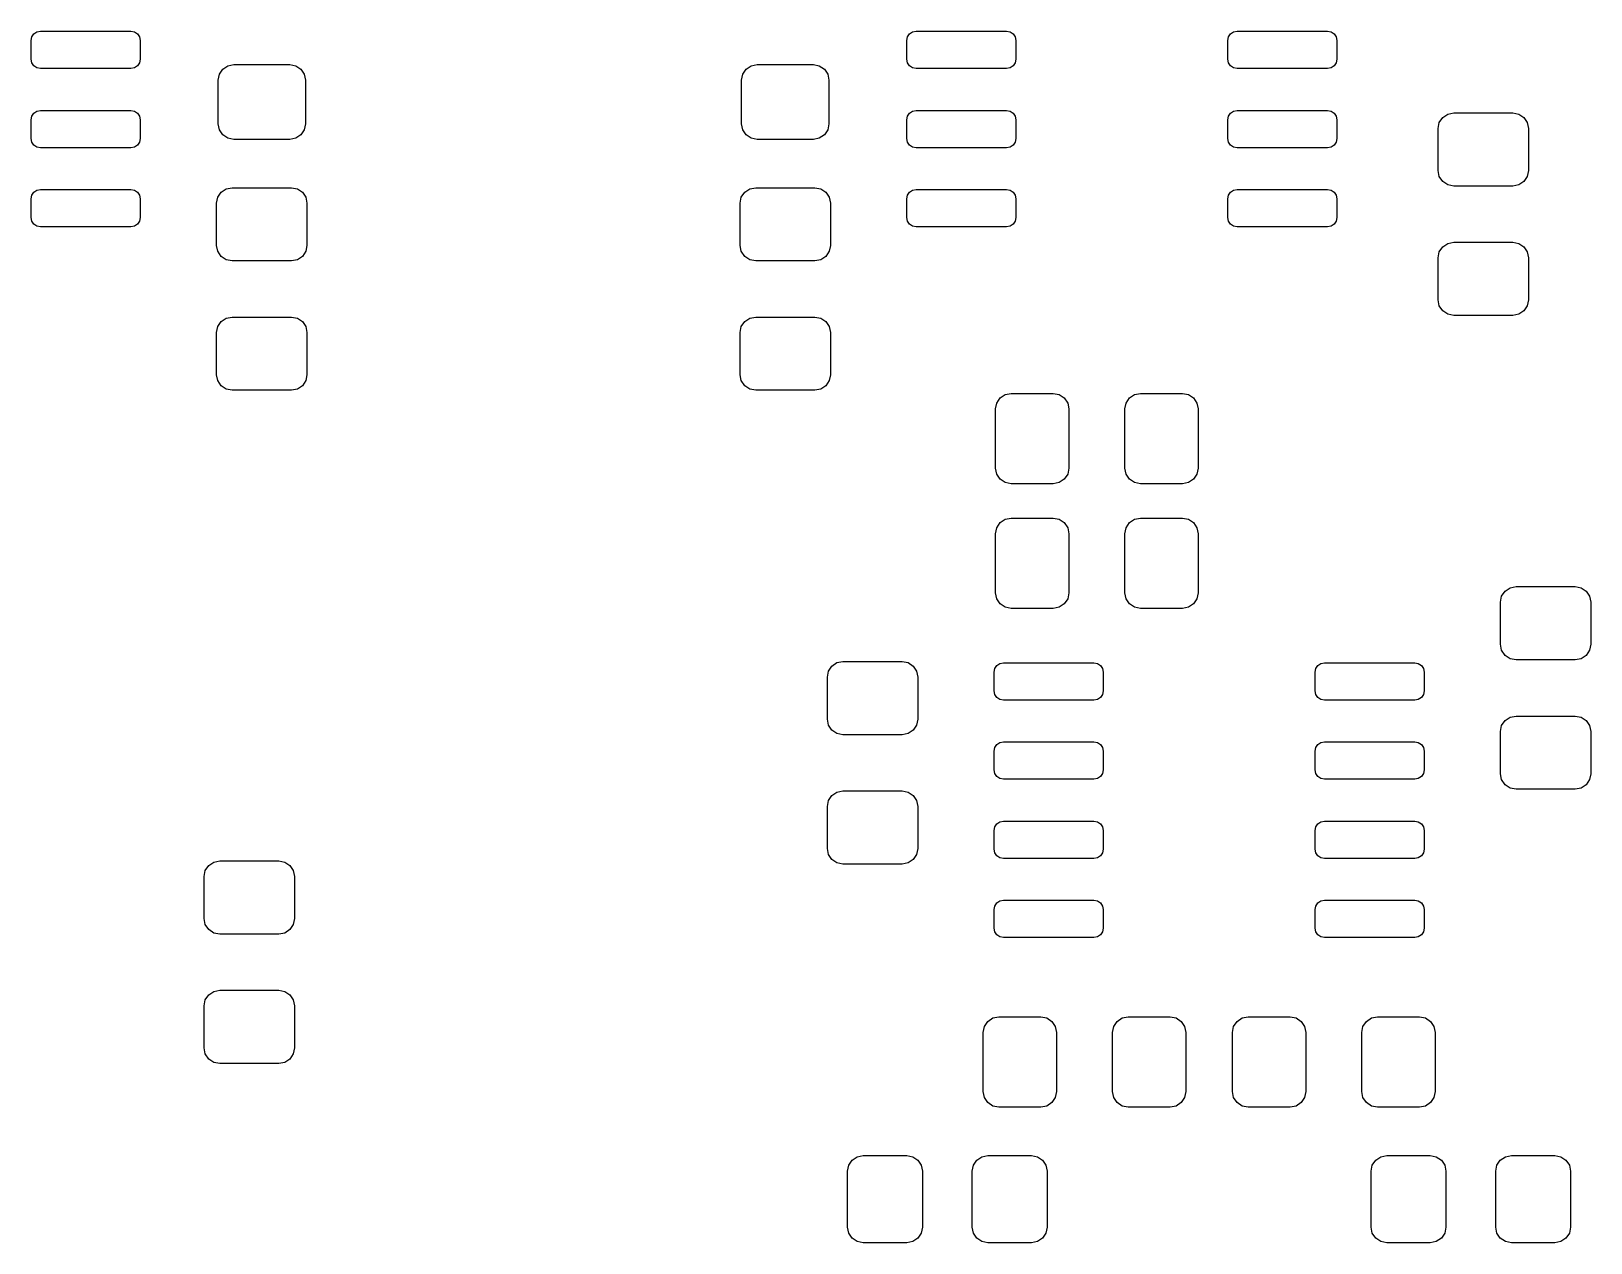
# Model space of a CAD drawing. Extents: x 124.4 to 176.5, y -117.9 to -78.3.
# Drawn here: x 151.5 to 176.53, y -117.9 to -98.46 of the extents above; entities that cross this region are included whole.
import ezdxf

# ---------------------------------------------------------------- set-up
doc = ezdxf.new("R2010")
doc.units = 0
doc.layers.add('BLACK', color=7, linetype='CONTINUOUS')

msp = doc.modelspace()

# ---------------------------------------------------------------- linework, layer by layer
at = {"layer": 'BLACK', "linetype": 'CONTINUOUS'}
for p, q in [((151.5, -98.615), (151.511418, -98.557597)), ((151.511418, -98.557597), (151.543934, -98.508934)), ((151.543934, -98.508934), (151.592597, -98.476418)), ((151.592597, -98.476418), (151.65, -98.465)), ((151.65, -98.465), (153.1, -98.465)), ((153.1, -98.465), (153.157403, -98.476418)), ((153.157403, -98.476418), (153.206066, -98.508934)), ((153.206066, -98.508934), (153.238582, -98.557597)), ((153.238582, -98.557597), (153.25, -98.615)), ((165.55, -98.615), (165.561418, -98.557597)), ((165.561418, -98.557597), (165.593934, -98.508934)), ((165.593934, -98.508934), (165.642597, -98.476418)), ((165.642597, -98.476418), (165.7, -98.465)), ((165.7, -98.465), (167.15, -98.465)), ((167.15, -98.465), (167.207403, -98.476418)), ((167.207403, -98.476418), (167.256066, -98.508934)), ((167.256066, -98.508934), (167.288582, -98.557597)), ((167.288582, -98.557597), (167.3, -98.615)), ((170.7, -98.615), (170.711418, -98.557597)), ((170.711418, -98.557597), (170.743934, -98.508934)), ((170.743934, -98.508934), (170.792597, -98.476418)), ((170.792597, -98.476418), (170.85, -98.465)), ((170.85, -98.465), (172.3, -98.465)), ((172.3, -98.465), (172.357403, -98.476418)), ((172.357403, -98.476418), (172.406066, -98.508934)), ((172.406066, -98.508934), (172.438582, -98.557597)), ((172.438582, -98.557597), (172.45, -98.615)), ((151.5, -98.915), (151.5, -98.615)), ((153.25, -98.615), (153.25, -98.915)), ((165.55, -98.915), (165.55, -98.615)), ((167.3, -98.615), (167.3, -98.915)), ((170.7, -98.915), (170.7, -98.615)), ((172.45, -98.615), (172.45, -98.915)), ((151.511418, -98.972403), (151.5, -98.915)), ((151.543934, -99.021066), (151.511418, -98.972403)), ((151.592597, -99.053582), (151.543934, -99.021066)), ((151.65, -99.065), (151.592597, -99.053582)), ((153.1, -99.065), (151.65, -99.065)), ((153.157403, -99.053582), (153.1, -99.065)), ((153.206066, -99.021066), (153.157403, -99.053582)), ((153.238582, -98.972403), (153.206066, -99.021066)), ((153.25, -98.915), (153.238582, -98.972403)), ((154.51903, -99.154329), (154.573223, -99.073223)), ((154.573223, -99.073223), (154.654329, -99.01903)), ((154.654329, -99.01903), (154.75, -99)), ((154.75, -99), (155.65, -99)), ((155.65, -99), (155.745671, -99.01903)), ((155.745671, -99.01903), (155.826777, -99.073223)), ((155.826777, -99.073223), (155.88097, -99.154329)), ((162.91903, -99.154329), (162.973223, -99.073223)), ((162.973223, -99.073223), (163.054329, -99.01903)), ((163.054329, -99.01903), (163.15, -99)), ((163.15, -99), (164.05, -99)), ((164.05, -99), (164.145671, -99.01903)), ((164.145671, -99.01903), (164.226777, -99.073223)), ((164.226777, -99.073223), (164.28097, -99.154329)), ((165.561418, -98.972403), (165.55, -98.915)), ((165.593934, -99.021066), (165.561418, -98.972403)), ((165.642597, -99.053582), (165.593934, -99.021066)), ((165.7, -99.065), (165.642597, -99.053582)), ((167.15, -99.065), (165.7, -99.065)), ((167.207403, -99.053582), (167.15, -99.065)), ((167.256066, -99.021066), (167.207403, -99.053582)), ((167.288582, -98.972403), (167.256066, -99.021066)), ((167.3, -98.915), (167.288582, -98.972403)), ((170.711418, -98.972403), (170.7, -98.915)), ((170.743934, -99.021066), (170.711418, -98.972403)), ((170.792597, -99.053582), (170.743934, -99.021066)), ((170.85, -99.065), (170.792597, -99.053582)), ((172.3, -99.065), (170.85, -99.065)), ((172.357403, -99.053582), (172.3, -99.065)), ((172.406066, -99.021066), (172.357403, -99.053582)), ((172.438582, -98.972403), (172.406066, -99.021066)), ((172.45, -98.915), (172.438582, -98.972403)), ((154.5, -99.25), (154.51903, -99.154329)), ((154.5, -99.95), (154.5, -99.25)), ((155.88097, -99.154329), (155.9, -99.25)), ((155.9, -99.25), (155.9, -99.95)), ((162.9, -99.25), (162.91903, -99.154329)), ((162.9, -99.95), (162.9, -99.25)), ((164.28097, -99.154329), (164.3, -99.25)), ((164.3, -99.25), (164.3, -99.95)), ((151.5, -99.885), (151.511418, -99.827597)), ((151.511418, -99.827597), (151.543934, -99.778934)), ((151.543934, -99.778934), (151.592597, -99.746418)), ((151.592597, -99.746418), (151.65, -99.735)), ((151.65, -99.735), (153.1, -99.735)), ((153.1, -99.735), (153.157403, -99.746418)), ((153.157403, -99.746418), (153.206066, -99.778934)), ((153.206066, -99.778934), (153.238582, -99.827597)), ((153.238582, -99.827597), (153.25, -99.885)), ((165.55, -99.885), (165.561418, -99.827597)), ((165.561418, -99.827597), (165.593934, -99.778934)), ((165.593934, -99.778934), (165.642597, -99.746418)), ((165.642597, -99.746418), (165.7, -99.735)), ((165.7, -99.735), (167.15, -99.735)), ((167.15, -99.735), (167.207403, -99.746418)), ((167.207403, -99.746418), (167.256066, -99.778934)), ((167.256066, -99.778934), (167.288582, -99.827597)), ((167.288582, -99.827597), (167.3, -99.885)), ((170.7, -99.885), (170.711418, -99.827597)), ((170.711418, -99.827597), (170.743934, -99.778934)), ((170.743934, -99.778934), (170.792597, -99.746418)), ((170.792597, -99.746418), (170.85, -99.735)), ((170.85, -99.735), (172.3, -99.735)), ((172.3, -99.735), (172.357403, -99.746418)), ((172.357403, -99.746418), (172.406066, -99.778934)), ((172.406066, -99.778934), (172.438582, -99.827597)), ((172.438582, -99.827597), (172.45, -99.885)), ((174.09403, -99.929329), (174.148223, -99.848223)), ((174.148223, -99.848223), (174.229329, -99.79403)), ((174.229329, -99.79403), (174.325, -99.775)), ((174.325, -99.775), (175.275, -99.775)), ((175.275, -99.775), (175.370671, -99.79403)), ((175.370671, -99.79403), (175.451777, -99.848223)), ((175.451777, -99.848223), (175.50597, -99.929329)), ((151.5, -100.185), (151.5, -99.885)), ((153.25, -99.885), (153.25, -100.185)), ((154.51903, -100.045671), (154.5, -99.95)), ((154.573223, -100.126777), (154.51903, -100.045671)), ((155.88097, -100.045671), (155.826777, -100.126777)), ((155.9, -99.95), (155.88097, -100.045671)), ((162.91903, -100.045671), (162.9, -99.95)), ((162.973223, -100.126777), (162.91903, -100.045671)), ((164.28097, -100.045671), (164.226777, -100.126777)), ((164.3, -99.95), (164.28097, -100.045671)), ((165.55, -100.185), (165.55, -99.885)), ((167.3, -99.885), (167.3, -100.185)), ((170.7, -100.185), (170.7, -99.885)), ((172.45, -99.885), (172.45, -100.185)), ((174.075, -100.025), (174.09403, -99.929329)), ((174.075, -100.7), (174.075, -100.025)), ((175.50597, -99.929329), (175.525, -100.025)), ((175.525, -100.025), (175.525, -100.7)), ((151.511418, -100.242403), (151.5, -100.185)), ((151.543934, -100.291066), (151.511418, -100.242403)), ((151.592597, -100.323582), (151.543934, -100.291066)), ((151.65, -100.335), (151.592597, -100.323582)), ((153.1, -100.335), (151.65, -100.335)), ((153.157403, -100.323582), (153.1, -100.335)), ((153.206066, -100.291066), (153.157403, -100.323582)), ((153.238582, -100.242403), (153.206066, -100.291066)), ((153.25, -100.185), (153.238582, -100.242403)), ((154.654329, -100.18097), (154.573223, -100.126777)), ((154.75, -100.2), (154.654329, -100.18097)), ((155.65, -100.2), (154.75, -100.2)), ((155.745671, -100.18097), (155.65, -100.2)), ((155.826777, -100.126777), (155.745671, -100.18097)), ((163.054329, -100.18097), (162.973223, -100.126777)), ((163.15, -100.2), (163.054329, -100.18097)), ((164.05, -100.2), (163.15, -100.2)), ((164.145671, -100.18097), (164.05, -100.2)), ((164.226777, -100.126777), (164.145671, -100.18097)), ((165.561418, -100.242403), (165.55, -100.185)), ((165.593934, -100.291066), (165.561418, -100.242403)), ((165.642597, -100.323582), (165.593934, -100.291066)), ((165.7, -100.335), (165.642597, -100.323582)), ((167.15, -100.335), (165.7, -100.335)), ((167.207403, -100.323582), (167.15, -100.335)), ((167.256066, -100.291066), (167.207403, -100.323582)), ((167.288582, -100.242403), (167.256066, -100.291066)), ((167.3, -100.185), (167.288582, -100.242403)), ((170.711418, -100.242403), (170.7, -100.185)), ((170.743934, -100.291066), (170.711418, -100.242403)), ((170.792597, -100.323582), (170.743934, -100.291066)), ((170.85, -100.335), (170.792597, -100.323582)), ((172.3, -100.335), (170.85, -100.335)), ((172.357403, -100.323582), (172.3, -100.335)), ((172.406066, -100.291066), (172.357403, -100.323582)), ((172.438582, -100.242403), (172.406066, -100.291066)), ((172.45, -100.185), (172.438582, -100.242403)), ((174.09403, -100.795671), (174.075, -100.7)), ((174.148223, -100.876777), (174.09403, -100.795671)), ((175.50597, -100.795671), (175.451777, -100.876777)), ((175.525, -100.7), (175.50597, -100.795671)), ((151.5, -101.155), (151.511418, -101.097597)), ((151.511418, -101.097597), (151.543934, -101.048934)), ((151.543934, -101.048934), (151.592597, -101.016418)), ((151.592597, -101.016418), (151.65, -101.005)), ((151.65, -101.005), (153.1, -101.005)), ((153.1, -101.005), (153.157403, -101.016418)), ((153.157403, -101.016418), (153.206066, -101.048934)), ((153.206066, -101.048934), (153.238582, -101.097597)), ((153.238582, -101.097597), (153.25, -101.155)), ((154.49403, -101.129329), (154.548223, -101.048223)), ((154.548223, -101.048223), (154.629329, -100.99403)), ((154.629329, -100.99403), (154.725, -100.975)), ((154.725, -100.975), (155.675, -100.975)), ((155.675, -100.975), (155.770671, -100.99403)), ((155.770671, -100.99403), (155.851777, -101.048223)), ((155.851777, -101.048223), (155.90597, -101.129329)), ((162.89403, -101.129329), (162.948223, -101.048223)), ((162.948223, -101.048223), (163.029329, -100.99403)), ((163.029329, -100.99403), (163.125, -100.975)), ((163.125, -100.975), (164.075, -100.975)), ((164.075, -100.975), (164.170671, -100.99403)), ((164.170671, -100.99403), (164.251777, -101.048223)), ((164.251777, -101.048223), (164.30597, -101.129329)), ((165.55, -101.155), (165.561418, -101.097597)), ((165.561418, -101.097597), (165.593934, -101.048934)), ((165.593934, -101.048934), (165.642597, -101.016418)), ((165.642597, -101.016418), (165.7, -101.005)), ((165.7, -101.005), (167.15, -101.005)), ((167.15, -101.005), (167.207403, -101.016418)), ((167.207403, -101.016418), (167.256066, -101.048934)), ((167.256066, -101.048934), (167.288582, -101.097597)), ((167.288582, -101.097597), (167.3, -101.155)), ((170.7, -101.155), (170.711418, -101.097597)), ((170.711418, -101.097597), (170.743934, -101.048934)), ((170.743934, -101.048934), (170.792597, -101.016418)), ((170.792597, -101.016418), (170.85, -101.005)), ((170.85, -101.005), (172.3, -101.005)), ((172.3, -101.005), (172.357403, -101.016418)), ((172.357403, -101.016418), (172.406066, -101.048934)), ((172.406066, -101.048934), (172.438582, -101.097597)), ((172.438582, -101.097597), (172.45, -101.155)), ((174.229329, -100.93097), (174.148223, -100.876777)), ((174.325, -100.95), (174.229329, -100.93097)), ((175.275, -100.95), (174.325, -100.95)), ((175.370671, -100.93097), (175.275, -100.95)), ((175.451777, -100.876777), (175.370671, -100.93097)), ((151.5, -101.455), (151.5, -101.155)), ((153.25, -101.155), (153.25, -101.455)), ((154.475, -101.225), (154.49403, -101.129329)), ((154.475, -101.9), (154.475, -101.225)), ((155.90597, -101.129329), (155.925, -101.225)), ((155.925, -101.225), (155.925, -101.9)), ((162.875, -101.225), (162.89403, -101.129329)), ((162.875, -101.9), (162.875, -101.225)), ((164.30597, -101.129329), (164.325, -101.225)), ((164.325, -101.225), (164.325, -101.9)), ((165.55, -101.455), (165.55, -101.155)), ((167.3, -101.155), (167.3, -101.455)), ((170.7, -101.455), (170.7, -101.155)), ((172.45, -101.155), (172.45, -101.455)), ((151.511418, -101.512403), (151.5, -101.455)), ((151.543934, -101.561066), (151.511418, -101.512403)), ((151.592597, -101.593582), (151.543934, -101.561066)), ((151.65, -101.605), (151.592597, -101.593582)), ((153.157403, -101.593582), (153.1, -101.605)), ((153.206066, -101.561066), (153.157403, -101.593582)), ((153.238582, -101.512403), (153.206066, -101.561066)), ((153.25, -101.455), (153.238582, -101.512403)), ((165.561418, -101.512403), (165.55, -101.455)), ((165.593934, -101.561066), (165.561418, -101.512403)), ((165.642597, -101.593582), (165.593934, -101.561066)), ((165.7, -101.605), (165.642597, -101.593582)), ((167.207403, -101.593582), (167.15, -101.605)), ((167.256066, -101.561066), (167.207403, -101.593582)), ((167.288582, -101.512403), (167.256066, -101.561066)), ((167.3, -101.455), (167.288582, -101.512403)), ((170.711418, -101.512403), (170.7, -101.455)), ((170.743934, -101.561066), (170.711418, -101.512403)), ((170.792597, -101.593582), (170.743934, -101.561066)), ((170.85, -101.605), (170.792597, -101.593582)), ((172.357403, -101.593582), (172.3, -101.605)), ((172.406066, -101.561066), (172.357403, -101.593582)), ((172.438582, -101.512403), (172.406066, -101.561066)), ((172.45, -101.455), (172.438582, -101.512403)), ((153.1, -101.605), (151.65, -101.605)), ((167.15, -101.605), (165.7, -101.605)), ((172.3, -101.605), (170.85, -101.605)), ((174.229329, -101.86903), (174.325, -101.85)), ((174.325, -101.85), (175.275, -101.85)), ((175.275, -101.85), (175.370671, -101.86903)), ((154.49403, -101.995671), (154.475, -101.9)), ((154.548223, -102.076777), (154.49403, -101.995671)), ((154.629329, -102.13097), (154.548223, -102.076777)), ((155.851777, -102.076777), (155.770671, -102.13097)), ((155.90597, -101.995671), (155.851777, -102.076777)), ((155.925, -101.9), (155.90597, -101.995671)), ((162.89403, -101.995671), (162.875, -101.9)), ((162.948223, -102.076777), (162.89403, -101.995671)), ((163.029329, -102.13097), (162.948223, -102.076777)), ((164.251777, -102.076777), (164.170671, -102.13097)), ((164.30597, -101.995671), (164.251777, -102.076777)), ((164.325, -101.9), (164.30597, -101.995671)), ((174.075, -102.1), (174.09403, -102.004329)), ((174.075, -102.775), (174.075, -102.1)), ((174.09403, -102.004329), (174.148223, -101.923223)), ((174.148223, -101.923223), (174.229329, -101.86903)), ((175.370671, -101.86903), (175.451777, -101.923223)), ((175.451777, -101.923223), (175.50597, -102.004329)), ((175.50597, -102.004329), (175.525, -102.1)), ((175.525, -102.1), (175.525, -102.775)), ((154.725, -102.15), (154.629329, -102.13097)), ((155.675, -102.15), (154.725, -102.15)), ((155.770671, -102.13097), (155.675, -102.15)), ((163.125, -102.15), (163.029329, -102.13097)), ((164.075, -102.15), (163.125, -102.15)), ((164.170671, -102.13097), (164.075, -102.15)), ((174.09403, -102.870671), (174.075, -102.775)), ((175.525, -102.775), (175.50597, -102.870671)), ((154.548223, -103.123223), (154.629329, -103.06903)), ((154.629329, -103.06903), (154.725, -103.05)), ((154.725, -103.05), (155.675, -103.05)), ((155.675, -103.05), (155.770671, -103.06903)), ((155.770671, -103.06903), (155.851777, -103.123223)), ((162.948223, -103.123223), (163.029329, -103.06903)), ((163.029329, -103.06903), (163.125, -103.05)), ((163.125, -103.05), (164.075, -103.05)), ((164.075, -103.05), (164.170671, -103.06903)), ((164.170671, -103.06903), (164.251777, -103.123223)), ((174.148223, -102.951777), (174.09403, -102.870671)), ((174.229329, -103.00597), (174.148223, -102.951777)), ((174.325, -103.025), (174.229329, -103.00597)), ((175.275, -103.025), (174.325, -103.025)), ((175.370671, -103.00597), (175.275, -103.025)), ((175.451777, -102.951777), (175.370671, -103.00597)), ((175.50597, -102.870671), (175.451777, -102.951777)), ((154.475, -103.3), (154.49403, -103.204329)), ((154.475, -103.975), (154.475, -103.3)), ((154.49403, -103.204329), (154.548223, -103.123223)), ((155.851777, -103.123223), (155.90597, -103.204329)), ((155.90597, -103.204329), (155.925, -103.3)), ((155.925, -103.3), (155.925, -103.975)), ((162.875, -103.3), (162.89403, -103.204329)), ((162.875, -103.975), (162.875, -103.3)), ((162.89403, -103.204329), (162.948223, -103.123223)), ((164.251777, -103.123223), (164.30597, -103.204329)), ((164.30597, -103.204329), (164.325, -103.3)), ((164.325, -103.3), (164.325, -103.975)), ((154.49403, -104.070671), (154.475, -103.975)), ((154.548223, -104.151777), (154.49403, -104.070671)), ((155.90597, -104.070671), (155.851777, -104.151777)), ((155.925, -103.975), (155.90597, -104.070671)), ((162.89403, -104.070671), (162.875, -103.975)), ((162.948223, -104.151777), (162.89403, -104.070671)), ((164.30597, -104.070671), (164.251777, -104.151777)), ((164.325, -103.975), (164.30597, -104.070671)), ((154.629329, -104.20597), (154.548223, -104.151777)), ((154.725, -104.225), (154.629329, -104.20597)), ((155.675, -104.225), (154.725, -104.225)), ((155.770671, -104.20597), (155.675, -104.225)), ((155.851777, -104.151777), (155.770671, -104.20597)), ((163.029329, -104.20597), (162.948223, -104.151777)), ((163.125, -104.225), (163.029329, -104.20597)), ((164.075, -104.225), (163.125, -104.225)), ((164.170671, -104.20597), (164.075, -104.225)), ((164.251777, -104.151777), (164.170671, -104.20597)), ((166.99403, -104.429329), (167.048223, -104.348223)), ((167.048223, -104.348223), (167.129329, -104.29403)), ((167.129329, -104.29403), (167.225, -104.275)), ((167.225, -104.275), (167.9, -104.275)), ((167.9, -104.275), (167.995671, -104.29403)), ((167.995671, -104.29403), (168.076777, -104.348223)), ((168.076777, -104.348223), (168.13097, -104.429329)), ((169.06903, -104.429329), (169.123223, -104.348223)), ((169.123223, -104.348223), (169.204329, -104.29403)), ((169.204329, -104.29403), (169.3, -104.275)), ((169.3, -104.275), (169.975, -104.275)), ((169.975, -104.275), (170.070671, -104.29403)), ((170.070671, -104.29403), (170.151777, -104.348223)), ((170.151777, -104.348223), (170.20597, -104.429329)), ((166.975, -104.525), (166.99403, -104.429329)), ((166.975, -105.475), (166.975, -104.525)), ((168.13097, -104.429329), (168.15, -104.525)), ((168.15, -104.525), (168.15, -105.475)), ((169.05, -104.525), (169.06903, -104.429329)), ((169.05, -105.475), (169.05, -104.525)), ((170.20597, -104.429329), (170.225, -104.525)), ((170.225, -104.525), (170.225, -105.475)), ((166.99403, -105.570671), (166.975, -105.475)), ((167.048223, -105.651777), (166.99403, -105.570671)), ((168.13097, -105.570671), (168.076777, -105.651777)), ((168.15, -105.475), (168.13097, -105.570671)), ((169.06903, -105.570671), (169.05, -105.475)), ((169.123223, -105.651777), (169.06903, -105.570671)), ((170.20597, -105.570671), (170.151777, -105.651777)), ((170.225, -105.475), (170.20597, -105.570671)), ((167.129329, -105.70597), (167.048223, -105.651777)), ((167.225, -105.725), (167.129329, -105.70597)), ((167.9, -105.725), (167.225, -105.725)), ((167.995671, -105.70597), (167.9, -105.725)), ((168.076777, -105.651777), (167.995671, -105.70597)), ((169.204329, -105.70597), (169.123223, -105.651777)), ((169.3, -105.725), (169.204329, -105.70597)), ((169.975, -105.725), (169.3, -105.725)), ((170.070671, -105.70597), (169.975, -105.725)), ((170.151777, -105.651777), (170.070671, -105.70597)), ((166.99403, -106.429329), (167.048223, -106.348223)), ((167.048223, -106.348223), (167.129329, -106.29403)), ((167.129329, -106.29403), (167.225, -106.275)), ((167.225, -106.275), (167.9, -106.275)), ((167.9, -106.275), (167.995671, -106.29403)), ((167.995671, -106.29403), (168.076777, -106.348223)), ((168.076777, -106.348223), (168.13097, -106.429329)), ((169.06903, -106.429329), (169.123223, -106.348223)), ((169.123223, -106.348223), (169.204329, -106.29403)), ((169.204329, -106.29403), (169.3, -106.275)), ((169.3, -106.275), (169.975, -106.275)), ((169.975, -106.275), (170.070671, -106.29403)), ((170.070671, -106.29403), (170.151777, -106.348223)), ((170.151777, -106.348223), (170.20597, -106.429329)), ((166.975, -106.525), (166.99403, -106.429329)), ((166.975, -107.475), (166.975, -106.525)), ((168.13097, -106.429329), (168.15, -106.525)), ((168.15, -106.525), (168.15, -107.475)), ((169.05, -106.525), (169.06903, -106.429329)), ((169.05, -107.475), (169.05, -106.525)), ((170.20597, -106.429329), (170.225, -106.525)), ((170.225, -106.525), (170.225, -107.475)), ((166.99403, -107.570671), (166.975, -107.475)), ((167.048223, -107.651777), (166.99403, -107.570671)), ((168.13097, -107.570671), (168.076777, -107.651777)), ((168.15, -107.475), (168.13097, -107.570671)), ((169.06903, -107.570671), (169.05, -107.475)), ((169.123223, -107.651777), (169.06903, -107.570671)), ((170.20597, -107.570671), (170.151777, -107.651777)), ((170.225, -107.475), (170.20597, -107.570671)), ((175.075, -107.625), (175.09403, -107.529329)), ((175.09403, -107.529329), (175.148223, -107.448223)), ((175.148223, -107.448223), (175.229329, -107.39403)), ((175.229329, -107.39403), (175.325, -107.375)), ((175.325, -107.375), (176.275, -107.375)), ((176.275, -107.375), (176.370671, -107.39403)), ((176.370671, -107.39403), (176.451777, -107.448223)), ((176.451777, -107.448223), (176.50597, -107.529329)), ((176.50597, -107.529329), (176.525, -107.625)), ((167.129329, -107.70597), (167.048223, -107.651777)), ((167.225, -107.725), (167.129329, -107.70597)), ((167.9, -107.725), (167.225, -107.725)), ((167.995671, -107.70597), (167.9, -107.725)), ((168.076777, -107.651777), (167.995671, -107.70597)), ((169.204329, -107.70597), (169.123223, -107.651777)), ((169.3, -107.725), (169.204329, -107.70597)), ((169.975, -107.725), (169.3, -107.725)), ((170.070671, -107.70597), (169.975, -107.725)), ((170.151777, -107.651777), (170.070671, -107.70597)), ((175.075, -108.3), (175.075, -107.625)), ((176.525, -107.625), (176.525, -108.3)), ((175.09403, -108.395671), (175.075, -108.3)), ((176.525, -108.3), (176.50597, -108.395671)), ((164.348223, -108.648223), (164.429329, -108.59403)), ((164.429329, -108.59403), (164.525, -108.575)), ((164.525, -108.575), (165.475, -108.575)), ((165.475, -108.575), (165.570671, -108.59403)), ((165.570671, -108.59403), (165.651777, -108.648223)), ((166.993934, -108.638934), (167.042597, -108.606418)), ((167.042597, -108.606418), (167.1, -108.595)), ((167.1, -108.595), (168.55, -108.595)), ((168.55, -108.595), (168.607403, -108.606418)), ((168.607403, -108.606418), (168.656066, -108.638934)), ((172.143934, -108.638934), (172.192597, -108.606418)), ((172.192597, -108.606418), (172.25, -108.595)), ((172.25, -108.595), (173.7, -108.595)), ((173.7, -108.595), (173.757403, -108.606418)), ((173.757403, -108.606418), (173.806066, -108.638934)), ((175.148223, -108.476777), (175.09403, -108.395671)), ((175.229329, -108.53097), (175.148223, -108.476777)), ((175.325, -108.55), (175.229329, -108.53097)), ((176.275, -108.55), (175.325, -108.55)), ((176.370671, -108.53097), (176.275, -108.55)), ((176.451777, -108.476777), (176.370671, -108.53097)), ((176.50597, -108.395671), (176.451777, -108.476777)), ((164.275, -108.825), (164.29403, -108.729329)), ((164.275, -109.5), (164.275, -108.825)), ((164.29403, -108.729329), (164.348223, -108.648223)), ((165.651777, -108.648223), (165.70597, -108.729329)), ((165.70597, -108.729329), (165.725, -108.825)), ((165.725, -108.825), (165.725, -109.5)), ((166.95, -108.745), (166.961418, -108.687597)), ((166.95, -109.045), (166.95, -108.745)), ((166.961418, -108.687597), (166.993934, -108.638934)), ((168.656066, -108.638934), (168.688582, -108.687597)), ((168.688582, -108.687597), (168.7, -108.745)), ((168.7, -108.745), (168.7, -109.045)), ((172.1, -108.745), (172.111418, -108.687597)), ((172.1, -109.045), (172.1, -108.745)), ((172.111418, -108.687597), (172.143934, -108.638934)), ((173.806066, -108.638934), (173.838582, -108.687597)), ((173.838582, -108.687597), (173.85, -108.745)), ((173.85, -108.745), (173.85, -109.045)), ((166.961418, -109.102403), (166.95, -109.045)), ((166.993934, -109.151066), (166.961418, -109.102403)), ((168.688582, -109.102403), (168.656066, -109.151066)), ((168.7, -109.045), (168.688582, -109.102403)), ((172.111418, -109.102403), (172.1, -109.045)), ((172.143934, -109.151066), (172.111418, -109.102403)), ((173.838582, -109.102403), (173.806066, -109.151066)), ((173.85, -109.045), (173.838582, -109.102403)), ((167.042597, -109.183582), (166.993934, -109.151066)), ((167.1, -109.195), (167.042597, -109.183582)), ((168.55, -109.195), (167.1, -109.195)), ((168.607403, -109.183582), (168.55, -109.195)), ((168.656066, -109.151066), (168.607403, -109.183582)), ((172.192597, -109.183582), (172.143934, -109.151066)), ((172.25, -109.195), (172.192597, -109.183582)), ((173.7, -109.195), (172.25, -109.195)), ((173.757403, -109.183582), (173.7, -109.195)), ((173.806066, -109.151066), (173.757403, -109.183582)), ((164.29403, -109.595671), (164.275, -109.5)), ((164.348223, -109.676777), (164.29403, -109.595671)), ((165.70597, -109.595671), (165.651777, -109.676777)), ((165.725, -109.5), (165.70597, -109.595671)), ((175.075, -109.7), (175.09403, -109.604329)), ((175.09403, -109.604329), (175.148223, -109.523223)), ((175.148223, -109.523223), (175.229329, -109.46903)), ((175.229329, -109.46903), (175.325, -109.45)), ((175.325, -109.45), (176.275, -109.45)), ((176.275, -109.45), (176.370671, -109.46903)), ((176.370671, -109.46903), (176.451777, -109.523223)), ((176.451777, -109.523223), (176.50597, -109.604329)), ((176.50597, -109.604329), (176.525, -109.7)), ((164.429329, -109.73097), (164.348223, -109.676777)), ((164.525, -109.75), (164.429329, -109.73097)), ((165.475, -109.75), (164.525, -109.75)), ((165.570671, -109.73097), (165.475, -109.75)), ((165.651777, -109.676777), (165.570671, -109.73097)), ((175.075, -110.375), (175.075, -109.7)), ((176.525, -109.7), (176.525, -110.375)), ((166.95, -110.015), (166.961418, -109.957597)), ((166.95, -110.315), (166.95, -110.015)), ((166.961418, -109.957597), (166.993934, -109.908934)), ((166.993934, -109.908934), (167.042597, -109.876418)), ((167.042597, -109.876418), (167.1, -109.865)), ((167.1, -109.865), (168.55, -109.865)), ((168.55, -109.865), (168.607403, -109.876418)), ((168.607403, -109.876418), (168.656066, -109.908934)), ((168.656066, -109.908934), (168.688582, -109.957597)), ((168.688582, -109.957597), (168.7, -110.015)), ((168.7, -110.015), (168.7, -110.315)), ((172.1, -110.015), (172.111418, -109.957597)), ((172.1, -110.315), (172.1, -110.015)), ((172.111418, -109.957597), (172.143934, -109.908934)), ((172.143934, -109.908934), (172.192597, -109.876418)), ((172.192597, -109.876418), (172.25, -109.865)), ((172.25, -109.865), (173.7, -109.865)), ((173.7, -109.865), (173.757403, -109.876418)), ((173.757403, -109.876418), (173.806066, -109.908934)), ((173.806066, -109.908934), (173.838582, -109.957597)), ((173.838582, -109.957597), (173.85, -110.015)), ((173.85, -110.015), (173.85, -110.315)), ((166.961418, -110.372403), (166.95, -110.315)), ((168.7, -110.315), (168.688582, -110.372403)), ((172.111418, -110.372403), (172.1, -110.315)), ((173.85, -110.315), (173.838582, -110.372403)), ((166.993934, -110.421066), (166.961418, -110.372403)), ((167.042597, -110.453582), (166.993934, -110.421066)), ((167.1, -110.465), (167.042597, -110.453582)), ((168.55, -110.465), (167.1, -110.465)), ((168.607403, -110.453582), (168.55, -110.465)), ((168.656066, -110.421066), (168.607403, -110.453582)), ((168.688582, -110.372403), (168.656066, -110.421066)), ((172.143934, -110.421066), (172.111418, -110.372403)), ((172.192597, -110.453582), (172.143934, -110.421066)), ((172.25, -110.465), (172.192597, -110.453582)), ((173.7, -110.465), (172.25, -110.465)), ((173.757403, -110.453582), (173.7, -110.465)), ((173.806066, -110.421066), (173.757403, -110.453582)), ((173.838582, -110.372403), (173.806066, -110.421066)), ((175.09403, -110.470671), (175.075, -110.375)), ((175.148223, -110.551777), (175.09403, -110.470671)), ((175.229329, -110.60597), (175.148223, -110.551777)), ((175.325, -110.625), (175.229329, -110.60597)), ((176.370671, -110.60597), (176.275, -110.625)), ((176.451777, -110.551777), (176.370671, -110.60597)), ((176.50597, -110.470671), (176.451777, -110.551777)), ((176.525, -110.375), (176.50597, -110.470671)), ((164.275, -110.9), (164.29403, -110.804329)), ((164.29403, -110.804329), (164.348223, -110.723223)), ((164.348223, -110.723223), (164.429329, -110.66903)), ((164.429329, -110.66903), (164.525, -110.65)), ((164.525, -110.65), (165.475, -110.65)), ((165.475, -110.65), (165.570671, -110.66903)), ((165.570671, -110.66903), (165.651777, -110.723223)), ((165.651777, -110.723223), (165.70597, -110.804329)), ((165.70597, -110.804329), (165.725, -110.9)), ((176.275, -110.625), (175.325, -110.625)), ((164.275, -111.575), (164.275, -110.9)), ((165.725, -110.9), (165.725, -111.575)), ((166.95, -111.285), (166.961418, -111.227597)), ((166.95, -111.585), (166.95, -111.285)), ((166.961418, -111.227597), (166.993934, -111.178934)), ((166.993934, -111.178934), (167.042597, -111.146418)), ((167.042597, -111.146418), (167.1, -111.135)), ((167.1, -111.135), (168.55, -111.135)), ((168.55, -111.135), (168.607403, -111.146418)), ((168.607403, -111.146418), (168.656066, -111.178934)), ((168.656066, -111.178934), (168.688582, -111.227597)), ((168.688582, -111.227597), (168.7, -111.285)), ((168.7, -111.285), (168.7, -111.585)), ((172.1, -111.285), (172.111418, -111.227597)), ((172.1, -111.585), (172.1, -111.285)), ((172.111418, -111.227597), (172.143934, -111.178934)), ((172.143934, -111.178934), (172.192597, -111.146418)), ((172.192597, -111.146418), (172.25, -111.135)), ((172.25, -111.135), (173.7, -111.135)), ((173.7, -111.135), (173.757403, -111.146418)), ((173.757403, -111.146418), (173.806066, -111.178934)), ((173.806066, -111.178934), (173.838582, -111.227597)), ((173.838582, -111.227597), (173.85, -111.285)), ((173.85, -111.285), (173.85, -111.585)), ((164.29403, -111.670671), (164.275, -111.575)), ((165.725, -111.575), (165.70597, -111.670671)), ((166.961418, -111.642403), (166.95, -111.585)), ((168.7, -111.585), (168.688582, -111.642403)), ((172.111418, -111.642403), (172.1, -111.585)), ((173.85, -111.585), (173.838582, -111.642403)), ((154.29403, -111.929329), (154.348223, -111.848223)), ((154.348223, -111.848223), (154.429329, -111.79403)), ((154.429329, -111.79403), (154.525, -111.775)), ((154.525, -111.775), (155.475, -111.775)), ((155.475, -111.775), (155.570671, -111.79403)), ((155.570671, -111.79403), (155.651777, -111.848223)), ((155.651777, -111.848223), (155.70597, -111.929329)), ((164.348223, -111.751777), (164.29403, -111.670671)), ((164.429329, -111.80597), (164.348223, -111.751777)), ((164.525, -111.825), (164.429329, -111.80597)), ((165.475, -111.825), (164.525, -111.825)), ((165.570671, -111.80597), (165.475, -111.825)), ((165.651777, -111.751777), (165.570671, -111.80597)), ((165.70597, -111.670671), (165.651777, -111.751777)), ((166.993934, -111.691066), (166.961418, -111.642403)), ((167.042597, -111.723582), (166.993934, -111.691066)), ((167.1, -111.735), (167.042597, -111.723582)), ((168.55, -111.735), (167.1, -111.735)), ((168.607403, -111.723582), (168.55, -111.735)), ((168.656066, -111.691066), (168.607403, -111.723582)), ((168.688582, -111.642403), (168.656066, -111.691066)), ((172.143934, -111.691066), (172.111418, -111.642403)), ((172.192597, -111.723582), (172.143934, -111.691066)), ((172.25, -111.735), (172.192597, -111.723582)), ((173.7, -111.735), (172.25, -111.735)), ((173.757403, -111.723582), (173.7, -111.735)), ((173.806066, -111.691066), (173.757403, -111.723582)), ((173.838582, -111.642403), (173.806066, -111.691066)), ((154.275, -112.025), (154.29403, -111.929329)), ((154.275, -112.7), (154.275, -112.025)), ((155.70597, -111.929329), (155.725, -112.025)), ((155.725, -112.025), (155.725, -112.7)), ((166.95, -112.555), (166.961418, -112.497597)), ((166.95, -112.855), (166.95, -112.555)), ((166.961418, -112.497597), (166.993934, -112.448934)), ((166.993934, -112.448934), (167.042597, -112.416418)), ((167.042597, -112.416418), (167.1, -112.405)), ((167.1, -112.405), (168.55, -112.405)), ((168.55, -112.405), (168.607403, -112.416418)), ((168.607403, -112.416418), (168.656066, -112.448934)), ((168.656066, -112.448934), (168.688582, -112.497597)), ((168.688582, -112.497597), (168.7, -112.555)), ((168.7, -112.555), (168.7, -112.855)), ((172.1, -112.555), (172.111418, -112.497597)), ((172.1, -112.855), (172.1, -112.555)), ((172.111418, -112.497597), (172.143934, -112.448934)), ((172.143934, -112.448934), (172.192597, -112.416418)), ((172.192597, -112.416418), (172.25, -112.405)), ((172.25, -112.405), (173.7, -112.405)), ((173.7, -112.405), (173.757403, -112.416418)), ((173.757403, -112.416418), (173.806066, -112.448934)), ((173.806066, -112.448934), (173.838582, -112.497597)), ((173.838582, -112.497597), (173.85, -112.555)), ((173.85, -112.555), (173.85, -112.855)), ((154.29403, -112.795671), (154.275, -112.7)), ((154.348223, -112.876777), (154.29403, -112.795671)), ((155.70597, -112.795671), (155.651777, -112.876777)), ((155.725, -112.7), (155.70597, -112.795671)), ((166.961418, -112.912403), (166.95, -112.855)), ((168.7, -112.855), (168.688582, -112.912403)), ((172.111418, -112.912403), (172.1, -112.855)), ((173.85, -112.855), (173.838582, -112.912403)), ((154.429329, -112.93097), (154.348223, -112.876777)), ((154.525, -112.95), (154.429329, -112.93097)), ((155.475, -112.95), (154.525, -112.95)), ((155.570671, -112.93097), (155.475, -112.95)), ((155.651777, -112.876777), (155.570671, -112.93097)), ((166.993934, -112.961066), (166.961418, -112.912403)), ((167.042597, -112.993582), (166.993934, -112.961066)), ((167.1, -113.005), (167.042597, -112.993582)), ((168.55, -113.005), (167.1, -113.005)), ((168.607403, -112.993582), (168.55, -113.005)), ((168.656066, -112.961066), (168.607403, -112.993582)), ((168.688582, -112.912403), (168.656066, -112.961066)), ((172.143934, -112.961066), (172.111418, -112.912403)), ((172.192597, -112.993582), (172.143934, -112.961066)), ((172.25, -113.005), (172.192597, -112.993582)), ((173.7, -113.005), (172.25, -113.005)), ((173.757403, -112.993582), (173.7, -113.005)), ((173.806066, -112.961066), (173.757403, -112.993582)), ((173.838582, -112.912403), (173.806066, -112.961066)), ((154.429329, -113.86903), (154.525, -113.85)), ((154.525, -113.85), (155.475, -113.85)), ((155.475, -113.85), (155.570671, -113.86903)), ((154.275, -114.1), (154.29403, -114.004329)), ((154.275, -114.775), (154.275, -114.1)), ((154.29403, -114.004329), (154.348223, -113.923223)), ((154.348223, -113.923223), (154.429329, -113.86903)), ((155.570671, -113.86903), (155.651777, -113.923223)), ((155.651777, -113.923223), (155.70597, -114.004329)), ((155.70597, -114.004329), (155.725, -114.1)), ((155.725, -114.1), (155.725, -114.775)), ((166.79403, -114.429329), (166.848223, -114.348223)), ((166.848223, -114.348223), (166.929329, -114.29403)), ((166.929329, -114.29403), (167.025, -114.275)), ((167.025, -114.275), (167.7, -114.275)), ((167.7, -114.275), (167.795671, -114.29403)), ((167.795671, -114.29403), (167.876777, -114.348223)), ((167.876777, -114.348223), (167.93097, -114.429329)), ((168.86903, -114.429329), (168.923223, -114.348223)), ((168.923223, -114.348223), (169.004329, -114.29403)), ((169.004329, -114.29403), (169.1, -114.275)), ((169.1, -114.275), (169.775, -114.275)), ((169.775, -114.275), (169.870671, -114.29403)), ((169.870671, -114.29403), (169.951777, -114.348223)), ((169.951777, -114.348223), (170.00597, -114.429329)), ((170.79403, -114.429329), (170.848223, -114.348223)), ((170.848223, -114.348223), (170.929329, -114.29403)), ((170.929329, -114.29403), (171.025, -114.275)), ((171.025, -114.275), (171.7, -114.275)), ((171.7, -114.275), (171.795671, -114.29403)), ((171.795671, -114.29403), (171.876777, -114.348223)), ((171.876777, -114.348223), (171.93097, -114.429329)), ((172.86903, -114.429329), (172.923223, -114.348223)), ((172.923223, -114.348223), (173.004329, -114.29403)), ((173.004329, -114.29403), (173.1, -114.275)), ((173.1, -114.275), (173.775, -114.275)), ((173.775, -114.275), (173.870671, -114.29403)), ((173.870671, -114.29403), (173.951777, -114.348223)), ((173.951777, -114.348223), (174.00597, -114.429329)), ((166.775, -114.525), (166.79403, -114.429329)), ((166.775, -115.475), (166.775, -114.525)), ((167.93097, -114.429329), (167.95, -114.525)), ((167.95, -114.525), (167.95, -115.475)), ((168.85, -114.525), (168.86903, -114.429329)), ((168.85, -115.475), (168.85, -114.525)), ((170.00597, -114.429329), (170.025, -114.525)), ((170.025, -114.525), (170.025, -115.475)), ((170.775, -114.525), (170.79403, -114.429329)), ((170.775, -115.475), (170.775, -114.525)), ((171.93097, -114.429329), (171.95, -114.525)), ((171.95, -114.525), (171.95, -115.475)), ((172.85, -114.525), (172.86903, -114.429329)), ((172.85, -115.475), (172.85, -114.525)), ((174.00597, -114.429329), (174.025, -114.525)), ((174.025, -114.525), (174.025, -115.475)), ((154.29403, -114.870671), (154.275, -114.775)), ((155.725, -114.775), (155.70597, -114.870671)), ((154.348223, -114.951777), (154.29403, -114.870671)), ((154.429329, -115.00597), (154.348223, -114.951777)), ((154.525, -115.025), (154.429329, -115.00597)), ((155.475, -115.025), (154.525, -115.025)), ((155.570671, -115.00597), (155.475, -115.025)), ((155.651777, -114.951777), (155.570671, -115.00597)), ((155.70597, -114.870671), (155.651777, -114.951777)), ((166.79403, -115.570671), (166.775, -115.475)), ((166.848223, -115.651777), (166.79403, -115.570671)), ((167.93097, -115.570671), (167.876777, -115.651777)), ((167.95, -115.475), (167.93097, -115.570671)), ((168.86903, -115.570671), (168.85, -115.475)), ((168.923223, -115.651777), (168.86903, -115.570671)), ((170.00597, -115.570671), (169.951777, -115.651777)), ((170.025, -115.475), (170.00597, -115.570671)), ((170.79403, -115.570671), (170.775, -115.475)), ((170.848223, -115.651777), (170.79403, -115.570671)), ((171.93097, -115.570671), (171.876777, -115.651777)), ((171.95, -115.475), (171.93097, -115.570671)), ((172.86903, -115.570671), (172.85, -115.475)), ((172.923223, -115.651777), (172.86903, -115.570671)), ((174.00597, -115.570671), (173.951777, -115.651777)), ((174.025, -115.475), (174.00597, -115.570671)), ((166.929329, -115.70597), (166.848223, -115.651777)), ((167.025, -115.725), (166.929329, -115.70597)), ((167.7, -115.725), (167.025, -115.725)), ((167.795671, -115.70597), (167.7, -115.725)), ((167.876777, -115.651777), (167.795671, -115.70597)), ((169.004329, -115.70597), (168.923223, -115.651777)), ((169.1, -115.725), (169.004329, -115.70597)), ((169.775, -115.725), (169.1, -115.725)), ((169.870671, -115.70597), (169.775, -115.725)), ((169.951777, -115.651777), (169.870671, -115.70597)), ((170.929329, -115.70597), (170.848223, -115.651777)), ((171.025, -115.725), (170.929329, -115.70597)), ((171.7, -115.725), (171.025, -115.725)), ((171.795671, -115.70597), (171.7, -115.725)), ((171.876777, -115.651777), (171.795671, -115.70597)), ((173.004329, -115.70597), (172.923223, -115.651777)), ((173.1, -115.725), (173.004329, -115.70597)), ((173.775, -115.725), (173.1, -115.725)), ((173.870671, -115.70597), (173.775, -115.725)), ((173.951777, -115.651777), (173.870671, -115.70597)), ((164.61903, -116.654329), (164.673223, -116.573223)), ((164.673223, -116.573223), (164.754329, -116.51903)), ((164.754329, -116.51903), (164.85, -116.5)), ((164.85, -116.5), (165.55, -116.5)), ((165.55, -116.5), (165.645671, -116.51903)), ((165.645671, -116.51903), (165.726777, -116.573223)), ((165.726777, -116.573223), (165.78097, -116.654329)), ((166.61903, -116.654329), (166.673223, -116.573223)), ((166.673223, -116.573223), (166.754329, -116.51903)), ((166.754329, -116.51903), (166.85, -116.5)), ((166.85, -116.5), (167.55, -116.5)), ((167.55, -116.5), (167.645671, -116.51903)), ((167.645671, -116.51903), (167.726777, -116.573223)), ((167.726777, -116.573223), (167.78097, -116.654329)), ((173.01903, -116.654329), (173.073223, -116.573223)), ((173.073223, -116.573223), (173.154329, -116.51903)), ((173.154329, -116.51903), (173.25, -116.5)), ((173.25, -116.5), (173.95, -116.5)), ((173.95, -116.5), (174.045671, -116.51903)), ((174.045671, -116.51903), (174.126777, -116.573223)), ((174.126777, -116.573223), (174.18097, -116.654329)), ((175.01903, -116.654329), (175.073223, -116.573223)), ((175.073223, -116.573223), (175.154329, -116.51903)), ((175.154329, -116.51903), (175.25, -116.5)), ((175.25, -116.5), (175.95, -116.5)), ((175.95, -116.5), (176.045671, -116.51903)), ((176.045671, -116.51903), (176.126777, -116.573223)), ((176.126777, -116.573223), (176.18097, -116.654329)), ((164.6, -116.75), (164.61903, -116.654329)), ((164.6, -117.65), (164.6, -116.75)), ((165.78097, -116.654329), (165.8, -116.75)), ((165.8, -116.75), (165.8, -117.65)), ((166.6, -116.75), (166.61903, -116.654329)), ((166.6, -117.65), (166.6, -116.75)), ((167.78097, -116.654329), (167.8, -116.75)), ((167.8, -116.75), (167.8, -117.65)), ((173, -116.75), (173.01903, -116.654329)), ((173, -117.65), (173, -116.75)), ((174.18097, -116.654329), (174.2, -116.75)), ((174.2, -116.75), (174.2, -117.65)), ((175, -116.75), (175.01903, -116.654329)), ((175, -117.65), (175, -116.75)), ((176.18097, -116.654329), (176.2, -116.75)), ((176.2, -116.75), (176.2, -117.65)), ((164.61903, -117.745671), (164.6, -117.65)), ((164.673223, -117.826777), (164.61903, -117.745671)), ((164.754329, -117.88097), (164.673223, -117.826777)), ((165.726777, -117.826777), (165.645671, -117.88097)), ((165.78097, -117.745671), (165.726777, -117.826777)), ((165.8, -117.65), (165.78097, -117.745671)), ((166.61903, -117.745671), (166.6, -117.65)), ((166.673223, -117.826777), (166.61903, -117.745671)), ((166.754329, -117.88097), (166.673223, -117.826777)), ((167.726777, -117.826777), (167.645671, -117.88097)), ((167.78097, -117.745671), (167.726777, -117.826777)), ((167.8, -117.65), (167.78097, -117.745671)), ((173.01903, -117.745671), (173, -117.65)), ((173.073223, -117.826777), (173.01903, -117.745671)), ((173.154329, -117.88097), (173.073223, -117.826777)), ((174.126777, -117.826777), (174.045671, -117.88097)), ((174.18097, -117.745671), (174.126777, -117.826777)), ((174.2, -117.65), (174.18097, -117.745671)), ((175.01903, -117.745671), (175, -117.65)), ((175.073223, -117.826777), (175.01903, -117.745671)), ((175.154329, -117.88097), (175.073223, -117.826777)), ((176.126777, -117.826777), (176.045671, -117.88097)), ((176.18097, -117.745671), (176.126777, -117.826777)), ((176.2, -117.65), (176.18097, -117.745671)), ((164.85, -117.9), (164.754329, -117.88097)), ((165.55, -117.9), (164.85, -117.9)), ((165.645671, -117.88097), (165.55, -117.9)), ((166.85, -117.9), (166.754329, -117.88097)), ((167.55, -117.9), (166.85, -117.9)), ((167.645671, -117.88097), (167.55, -117.9)), ((173.25, -117.9), (173.154329, -117.88097)), ((173.95, -117.9), (173.25, -117.9)), ((174.045671, -117.88097), (173.95, -117.9)), ((175.25, -117.9), (175.154329, -117.88097)), ((175.95, -117.9), (175.25, -117.9)), ((176.045671, -117.88097), (175.95, -117.9))]:
    msp.add_line(p, q, dxfattribs=at)

doc.saveas('drawing.dxf')
